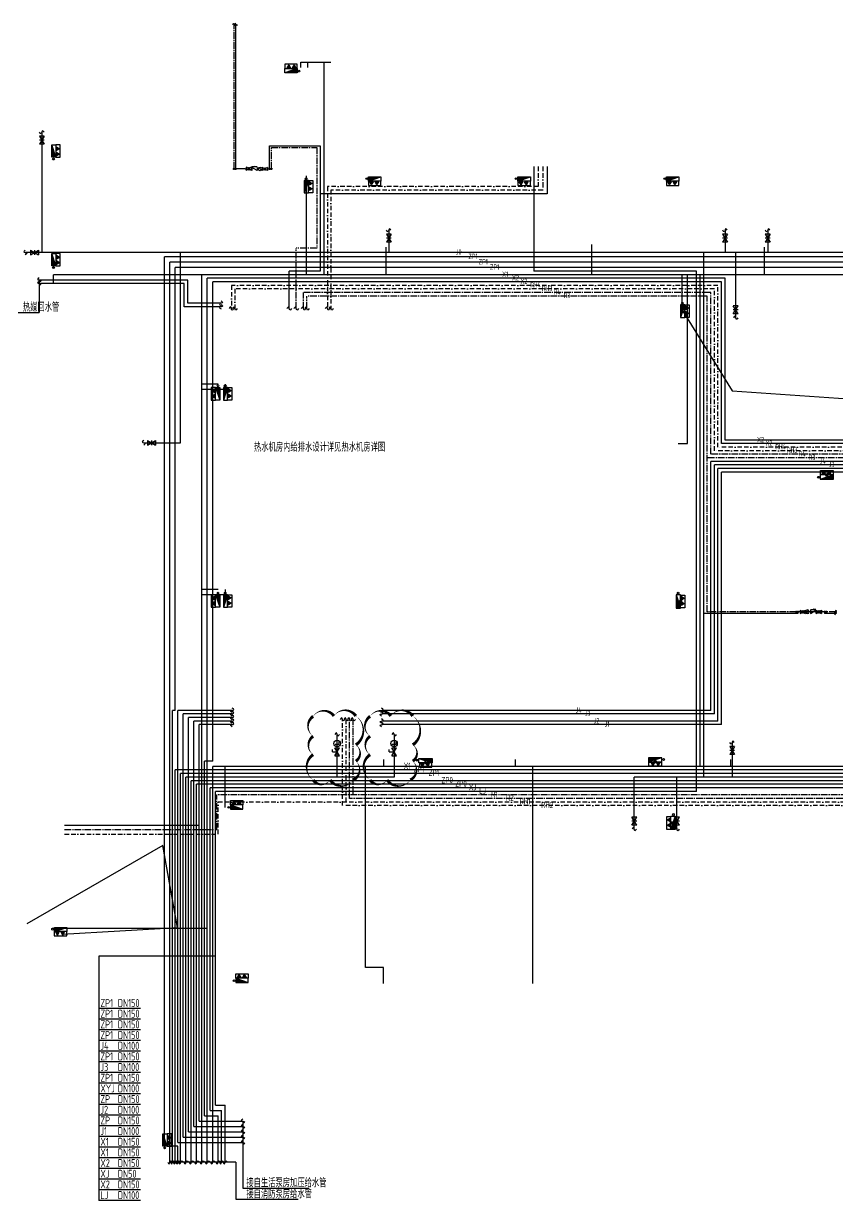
# Model space of a CAD drawing. Extents: x 2846332837 to 2848710837, y 2099491259 to 2101191259.
# Drawn here: x 2847389167 to 2847434919, y 2100067683 to 2100133858 of the extents above; entities that cross this region are included whole.
import ezdxf

# ---------------------------------------------------------------- set-up
doc = ezdxf.new("R2010")
doc.units = 0
doc.header["$LTSCALE"] = 500
doc.header["$MEASUREMENT"] = 0
for name, pattern in [('BORDER', [1.75, 0.5, -0.25, 0.5, -0.25, 0, -0.25]), ('CENTER2', [1.125, 0.75, -0.125, 0.125, -0.125]), ('CONTINOUS', [0])]:
    doc.linetypes.add(name, pattern=pattern)
doc.layers.get('0').update_dxf_attribs({"color": 9, "linetype": 'CONTINUOUS'})
doc.layers.get('DEFPOINTS').update_dxf_attribs({"color": 9, "linetype": 'CONTINUOUS'})
for name, color, linetype in [('W-FRPT-HYDT', 140, 'CONTINUOUS'), ('W-FRPT-HYDT-EQPM', 60, 'CONTINUOUS'), ('W-FRPT-HYDT-PIPE', 1, 'CONTINUOUS'), ('W-FRPT-SPRL-EQPM', 60, 'CONTINUOUS'), ('W-FRPT-SPRL-PIPE', 2, 'CONTINUOUS'), ('W-RAIN-NOTE', 60, 'CONTINUOUS'), ('W-WSUP-COOL-PIPE', 3, 'CONTINUOUS'), ('W-WSUP-DIMS', 41, 'CONTINUOUS'), ('W-WSUP-EQPM', 40, 'CONTINUOUS'), ('W-WSUP-HOT-PIPE', 6, 'CENTER2'), ('W-WSUP-HOTI-PIPE', 2, 'CONTINUOUS'), ('W-WSUP-HOTR-PIPE', 2, 'BORDER'), ('W-WSUP-NOTE', 40, 'CONTINUOUS')]:
    doc.layers.add(name, color=color, linetype=linetype)
doc.styles.add('TH-STYLE3', font='tssdeng.shx', dxfattribs={"width": 0.7, "bigfont": 'tssdchn.shx'})

# ---------------------------------------------------------------- blocks, each defined once
blk = doc.blocks.new('水流指示器')
for p, q in [((-29, 82), (-29, -78)), ((-29, -78), (67, -78))]:
    blk.add_line(p, q)
blk.add_circle((0, 0), 120)
blk = doc.blocks.new('遥控信号阀')
for p, q in [((0, 90), (0, -90)), ((0, 90), (300, -90)), ((0, -90), (300, 90)), ((150, 180), (150, 0)), ((150, 180), (246, 180)), ((300, 90), (300, -90))]:
    blk.add_line(p, q)
blk = doc.blocks.new('*U14')
at = {"layer": 'DEFPOINTS'}
blk.add_lwpolyline([(56982, -10422, 0, 120, -0.520567), (57933, -10422, 0, 120, -0.520567), (58622, -10422, 0, 120, -0.520567), (59369, -10422, 0, 120, -0.520567), (59382, -11199, 0, 120, -0.520567), (59382, -12020, 0, 120, -0.520567), (58298, -12022, 0, 120, -0.520567), (57688, -12022, 0, 120, -0.520567), (56982, -11929, 0, 120, -0.520567), (56982, -11059, 0, 120, -0.520567)], format="xyseb", close=True, dxfattribs=at)
at = {"layer": 'W-FRPT-SPRL-PIPE'}
blk.add_line((58182, -11322), (58232, -11322), dxfattribs=at)
at = {"layer": 'W-FRPT-HYDT-EQPM'}
for name, p in [('遥控信号阀', (57882, -11322)), ('水流指示器', (58352, -11322))]:
    blk.add_blockref(name, p, dxfattribs=at)
blk = doc.blocks.new('闸阀')
for p, q in [((0, 90), (0, -90)), ((0, 90), (300, -90)), ((0, -90), (300, 90)), ((150, 90), (150, -90)), ((300, 90), (300, -90))]:
    blk.add_line(p, q)
blk = doc.blocks.new('止回阀')
for p, q in [((0, 126), (300, 126)), ((0, 90), (0, -90)), ((0, -90), (300, 90)), ((300, 126), (150, 150)), ((300, 90), (300, -90))]:
    blk.add_line(p, q)
blk = doc.blocks.new('A$C04A8749A')
at = {"xscale": 0.001, "yscale": 0.001, "zscale": 0.001}
blk.add_blockref('止回阀', (-0.474, -0.077), dxfattribs=at)
blk = doc.blocks.new('REREW')
at = {"layer": 'W-WSUP-COOL-PIPE'}
blk.add_line((-1209629, 2954487), (-1209688, 2954487), dxfattribs=at)
at = {"layer": 'W-WSUP-EQPM'}
for q in [(-1210548, 2954561), (-1210480, 2954463)]:
    blk.add_line((-1210407, 2954419), q, dxfattribs=at)
blk.add_circle((-1210477, 2954490), 100, dxfattribs=at)
at = {"layer": 'W-WSUP-EQPM', "xscale": -1, "rotation": 180.0461306474348}
for p in [(-1210888, 2954491), (-1209988, 2954490)]:
    blk.add_blockref('闸阀', p, dxfattribs=at)
at = {"layer": 'W-WSUP-EQPM', "xscale": -1000, "yscale": 1000, "zscale": 1000, "rotation": 179.9538698431789}
blk.add_blockref('A$C04A8749A', (-1209835, 2954414), dxfattribs=at)
blk = doc.blocks.new('室内消火栓平面1')
blk.add_hatch(color=256).paths.add_polyline_path([(0, 240), (700, 0), (0, 0)])
for p, q in [((0, 240), (0, 0)), ((700, 240), (0, 240)), ((0, 240), (700, 0)), ((0, 0), (700, 0)), ((700, 0), (700, 240))]:
    blk.add_line(p, q)
blk = doc.blocks.new('y6y5')
at = {"layer": 'W-FRPT-HYDT', "linetype": 'CONTINOUS'}
h = blk.add_hatch(dxfattribs=at)
h.set_pattern_fill('ANSI31', color=256, scale=150, angle=89.68542, style=0)
h.set_pattern_definition([(224.6854154676, (-6344295281.336, -1561614377.398), (-13.185257763027, 13.330846849414), [])])
h.paths.add_polyline_path([(82037, 131854), (82111, 131854), (82111, 131922), (82037, 131922)])
h = blk.add_hatch(dxfattribs=at)
h.set_pattern_fill('ANSI31', color=256, scale=150, angle=89.68542, style=0)
h.set_pattern_definition([(134.6854154676, (-6344299508.704, -1562384306.763), (-13.330846849414, -13.185257763027), [])])
h.paths.add_polyline_path([(82411, 131854), (82337, 131854), (82337, 131922), (82411, 131922)])
for p, q in [((82074, 132003), (81974, 131830)), ((82174, 131830), (81974, 131830)), ((82074, 132003), (82174, 131830)), ((82374, 132003), (82274, 131830)), ((82274, 131830), (82474, 131830)), ((82374, 132003), (82474, 131830))]:
    blk.add_line(p, q, dxfattribs=at)
for points in [[(82549, 131796), (82549, 132036), (81849, 132036), (81849, 131796)], [(82037, 131854), (82111, 131854), (82111, 131922), (82037, 131922)], [(82411, 131854), (82337, 131854), (82337, 131922), (82411, 131922)]]:
    blk.add_lwpolyline(points, close=True, dxfattribs=at)
blk = doc.blocks.new('t45454')
at = {"layer": 'W-FRPT-HYDT'}
blk.add_hatch(color=256, dxfattribs=at).paths.add_polyline_path([(76339, 63855), (75589, 63615), (76339, 63615), (76339, 63615)])
for p, q in [((75589, 63855), (75589, 63615)), ((76339, 63855), (75589, 63855)), ((75589, 63615), (76339, 63855)), ((75589, 63615), (76339, 63615)), ((75914, 63905), (76014, 63905)), ((75964, 63805), (75964, 63905)), ((76339, 63615), (76339, 63855))]:
    blk.add_line(p, q, dxfattribs=at)
blk.add_circle((75964, 63805), 50, dxfattribs=at)

msp = doc.modelspace()

# ---------------------------------------------------------------- linework, layer by layer
for points in [[(2847426218.441119, 2100117686.758123), (2847428998.441099, 2100113202.277938), (2847438237.558028, 2100112575.875037)], [(2847391336.375566, 2100082654.046871), (2847397823.441057, 2100083036.703118), (2847396998.435932, 2100087636.758132), (2847389348.441052, 2100083236.766087)]]:
    msp.add_lwpolyline(points)
at = {"layer": 'W-FRPT-HYDT-EQPM'}
for centre in [(2847404648.441113, 2100131186.747597), (2847390848.420995, 2100126236.642792), (2847405048.441092, 2100125136.761621), (2847408458.208065, 2100125136.756594), (2847416858.208065, 2100125136.756544), (2847425208.207916, 2100125136.756478), (2847390848.372387, 2100120136.758103), (2847426198.441114, 2100118136.758125), (2847400098.441089, 2100113486.758109), (2847400498.441075, 2100113486.758107), (2847433848.438159, 2100108346.758185), (2847400098.441112, 2100101836.756612), (2847400498.441084, 2100101836.756612), (2847425958.207636, 2100101836.75653), (2847411293.543149, 2100092434.304484), (2847425148.378772, 2100092476.462411), (2847400698.431063, 2100089786.758154), (2847425698.378825, 2100089386.820419), (2847390798.398024, 2100082937.071547), (2847400998.436392, 2100080036.758198), (2847397098.435959, 2100070636.758133)]:
    msp.add_circle(centre, 50, dxfattribs=at)
at = {"layer": 'W-FRPT-HYDT-PIPE'}
msp.add_line((2847440098.441075, 2100119736.758143), (2847399198.435919, 2100119736.758147), dxfattribs=at)
for points in [[(2847404748.441112, 2100131386.758093), (2847404748.441112, 2100131686.758093), (2847405848.441112, 2100131686.758093), (2847406048.441112, 2100131686.758093), (2847406048.441111, 2100119736.758146)], [(2847405148.446301, 2100131386.758093), (2847405148.446301, 2100131686.758093), (2847406248.446301, 2100131686.758093), (2847406448.446301, 2100131686.758093)], [(2847405048.441089, 2100125286.758108), (2847405048.441088, 2100119736.758146)], [(2847409523.954931, 2100121276.758138), (2847409523.95493, 2100119736.758145)], [(2847421098.441104, 2100121436.758114), (2847421098.441104, 2100119736.758145)], [(2847430798.44109, 2100121276.758145), (2847430798.44109, 2100119736.758144)], [(2847390848.370617, 2100119236.758117), (2847390848.370618, 2100119736.758147)], [(2847399198.435918, 2100119736.758146), (2847390848.370618, 2100119736.758147)], [(2847399198.435915, 2100069836.758085), (2847399198.435919, 2100119736.758147)], [(2847399498.435915, 2100069836.758085), (2847399498.435918, 2100119536.758147)], [(2847428598.441104, 2100119536.758144), (2847399498.435918, 2100119536.758147)], [(2847399798.435915, 2100092386.758156), (2847399798.435917, 2100119336.758147)], [(2847428398.441104, 2100119336.758144), (2847399798.435917, 2100119336.758147)], [(2847426198.441113, 2100118136.758124), (2847426198.441113, 2100119736.758144)], [(2847426498.441112, 2100110236.758095), (2847426498.441113, 2100119736.758144)], [(2847427198.441101, 2100092086.758152), (2847427198.441104, 2100119736.758144)], [(2847428398.441104, 2100110236.758137), (2847428398.441104, 2100119336.758145)], [(2847428598.441103, 2100110436.758137), (2847428598.441104, 2100119536.758144)], [(2847400098.441084, 2100113586.758102), (2847399198.435918, 2100113586.758102)], [(2847400498.44107, 2100113586.758101), (2847400498.44107, 2100113286.7581), (2847399198.435918, 2100113286.7581)], [(2847425958.207616, 2100110236.758095), (2847426498.441111, 2100110236.758095)], [(2847448498.441086, 2100110236.758135), (2847428398.441103, 2100110236.758136)], [(2847448698.441085, 2100110436.758134), (2847428598.441102, 2100110436.758136)], [(2847400098.441083, 2100102036.758088), (2847399198.435916, 2100102036.758088)], [(2847400498.441086, 2100102036.758088), (2847400498.441084, 2100101736.758088), (2847399198.435917, 2100101736.758088)], [(2847399798.435917, 2100092386.758155), (2847399348.435913, 2100092386.758155)], [(2847399348.435914, 2100072436.900487), (2847399348.435914, 2100092386.758155)], [(2847399798.435915, 2100069836.758085), (2847399798.435917, 2100092086.758156)], [(2847459898.441084, 2100092086.758149), (2847399798.435917, 2100092086.758156)], [(2847400498.431007, 2100089786.758154), (2847400498.441085, 2100092086.758155)], [(2847409398.451038, 2100079886.759513), (2847409398.451038, 2100080786.759513), (2847408498.451037, 2100080786.759513), (2847408398.451037, 2100080786.759513), (2847408398.451038, 2100092086.758154)], [(2847409398.44109, 2100092476.462375), (2847409398.441089, 2100092086.758154)], [(2847416798.503416, 2100092476.462398), (2847416798.503415, 2100092086.758153)], [(2847417798.441139, 2100079886.759576), (2847417798.44114, 2100092086.758153)], [(2847428898.441098, 2100092476.928982), (2847428898.441097, 2100092086.758152)], [(2847390798.398025, 2100082986.758119), (2847399498.435915, 2100082986.758119)], [(2847400098.435915, 2100069836.758085), (2847400098.435915, 2100072436.900486)], [(2847400098.435915, 2100069836.758085), (2847400098.435915, 2100072286.902587)]]:
    msp.add_lwpolyline(points, dxfattribs=at)
at = {"layer": 'W-FRPT-HYDT-PIPE', "elevation": -1.405791}
msp.add_lwpolyline([(2847399348.435914, 2100072436.900486), (2847400098.435914, 2100072436.900486)], dxfattribs=at)
at = {"layer": 'W-FRPT-SPRL-EQPM'}
for points in [[(2847401075.974963, 2100133796.394702), (2847401022.653061, 2100133741.470413), (2847400975.610023, 2100133851.338757), (2847400917.576773, 2100133794.833343)], [(2847401175.389836, 2100133796.394703), (2847401122.067935, 2100133741.470413), (2847401075.024897, 2100133851.338757), (2847401016.991647, 2100133794.833343)], [(2847390321.51176, 2100127746.096946, 0), (2847390236.873822, 2100127833.278358), (2847390162.202333, 2100127658.884161), (2847390070.086063, 2100127748.575294, 0)], [(2847409821.511782, 2100122230.767628, 0), (2847409736.873843, 2100122317.94904), (2847409662.202354, 2100122143.554843), (2847409570.086084, 2100122233.245977, 0)], [(2847428721.511791, 2100122230.767615, 0), (2847428636.873853, 2100122317.949028), (2847428562.202364, 2100122143.554831), (2847428470.086094, 2100122233.245964, 0)], [(2847431121.511759, 2100122230.767591, 0), (2847431036.873821, 2100122317.949004), (2847430962.202332, 2100122143.554807), (2847430870.086062, 2100122233.245941, 0)], [(2847389266.211069, 2100121109.828817, 0), (2847389179.029656, 2100121025.190879), (2847389353.423853, 2100120950.51939), (2847389263.732719, 2100120858.40312, 0)], [(2847390044.64848, 2100119559.828822, 0), (2847389957.467068, 2100119475.190883), (2847390131.861265, 2100119400.519394), (2847390042.170131, 2100119308.403125, 0)], [(2847390044.64848, 2100119359.828822, 0), (2847389957.467068, 2100119275.190883), (2847390131.861265, 2100119200.519395), (2847390042.170131, 2100119108.403124, 0)], [(2847400270.747044, 2100118259.828794, 0), (2847400357.928456, 2100118175.190855), (2847400183.534258, 2100118100.519366), (2847400273.225392, 2100118008.403097, 0)], [(2847400270.747044, 2100118059.828794, 0), (2847400357.928455, 2100117975.190855), (2847400183.534258, 2100117900.519366), (2847400273.225392, 2100117808.403097, 0)], [(2847400971.506649, 2100117833.028152, 0), (2847400886.868711, 2100117745.84674, 0), (2847400812.197222, 2100117920.240937, 0), (2847400720.080953, 2100117830.549804, 0)], [(2847401171.506649, 2100117833.028152, 0), (2847401086.868711, 2100117745.84674, 0), (2847401012.197222, 2100117920.240937, 0), (2847400920.080953, 2100117830.549804, 0)], [(2847404221.480662, 2100117833.028152, 0), (2847404136.842724, 2100117745.84674, 0), (2847404062.171235, 2100117920.240937, 0), (2847403970.054965, 2100117830.549803, 0)], [(2847404621.480661, 2100117833.028152, 0), (2847404536.842723, 2100117745.846739, 0), (2847404462.171234, 2100117920.240937, 0), (2847404370.054964, 2100117830.549803, 0)], [(2847405021.496248, 2100117833.028151, 0), (2847404936.858309, 2100117745.846739, 0), (2847404862.18682, 2100117920.240936, 0), (2847404770.070551, 2100117830.549803, 0)], [(2847405221.496247, 2100117833.028152, 0), (2847405136.858309, 2100117745.846739, 0), (2847405062.18682, 2100117920.240936, 0), (2847404970.07055, 2100117830.549803, 0)], [(2847406371.511779, 2100117833.028151, 0), (2847406286.87384, 2100117745.846739, 0), (2847406212.202351, 2100117920.240936, 0), (2847406120.086082, 2100117830.549803, 0)], [(2847406571.516971, 2100117833.028151, 0), (2847406486.879033, 2100117745.846739, 0), (2847406412.207543, 2100117920.240936, 0), (2847406320.091274, 2100117830.549803, 0)], [(2847429321.511764, 2100117311.109566, 0), (2847429236.873826, 2100117223.928153), (2847429162.202336, 2100117398.322351), (2847429070.086067, 2100117308.631217, 0)], [(2847395925.792723, 2100110409.834597, 0), (2847395838.61131, 2100110325.196659), (2847396013.005507, 2100110250.52517), (2847395923.314373, 2100110158.4089, 0)], [(2847434817.077334, 2100100712.915715), (2847434764.768486, 2100100763.698477), (2847434869.405005, 2100100808.50137), (2847434815.590325, 2100100863.771132)], [(2847434817.077334, 2100100612.915715), (2847434764.768487, 2100100663.698478), (2847434869.405005, 2100100708.501371), (2847434815.590325, 2100100763.771133)], [(2847400896.130204, 2100095116.232934, 0), (2847400808.948792, 2100095200.870872), (2847400983.342988, 2100095275.542361), (2847400893.651855, 2100095367.658631, 0)], [(2847409294.797966, 2100095113.349997, 0), (2847409207.616553, 2100095197.987935), (2847409382.01075, 2100095272.659424), (2847409292.319617, 2100095364.775694, 0)], [(2847400896.130204, 2100094916.232934, 0), (2847400808.948791, 2100095000.870872), (2847400983.342988, 2100095075.542361), (2847400893.651855, 2100095167.658631, 0)], [(2847400896.130203, 2100094516.23293, 0), (2847400808.948791, 2100094600.870869), (2847400983.342988, 2100094675.542358), (2847400893.651855, 2100094767.658627, 0)], [(2847400896.130203, 2100094716.232932, 0), (2847400808.948791, 2100094800.87087), (2847400983.342988, 2100094875.542359), (2847400893.651855, 2100094967.658628, 0)], [(2847407221.598651, 2100094732.690697, 0), (2847407136.960712, 2100094645.509284), (2847407062.289224, 2100094819.903482), (2847406970.172954, 2100094730.212348, 0)], [(2847407421.59865, 2100094732.690697, 0), (2847407336.960711, 2100094645.509284), (2847407262.289222, 2100094819.903481), (2847407170.172954, 2100094730.212348, 0)], [(2847407621.59865, 2100094732.690697, 0), (2847407536.960711, 2100094645.509285), (2847407462.289223, 2100094819.903482), (2847407370.172954, 2100094730.212348, 0)], [(2847407821.59865, 2100094732.690697, 0), (2847407736.960711, 2100094645.509285), (2847407662.289223, 2100094819.903482), (2847407570.172954, 2100094730.212349, 0)], [(2847409294.797966, 2100094913.349996, 0), (2847409207.616553, 2100094997.987935), (2847409382.010751, 2100095072.659423), (2847409292.319617, 2100095164.775693, 0)], [(2847409294.797966, 2100094513.349997, 0), (2847409207.616553, 2100094597.987936), (2847409382.010751, 2100094672.659425), (2847409292.319617, 2100094764.775694, 0)], [(2847400896.130203, 2100094316.232932, 0), (2847400808.948791, 2100094400.870871), (2847400983.342988, 2100094475.54236), (2847400893.651855, 2100094567.658629, 0)], [(2847409294.797966, 2100094313.349996, 0), (2847409207.616553, 2100094397.987934), (2847409382.010751, 2100094472.659424), (2847409292.319617, 2100094564.775693, 0)], [(2847406921.511811, 2100093883.334426, 0), (2847406836.873873, 2100093796.153013, 0), (2847406762.202384, 2100093970.54721, 0), (2847406670.086115, 2100093880.856077, 0)], [(2847410121.511781, 2100093883.334424, 0), (2847410036.873842, 2100093796.153012, 0), (2847409962.202353, 2100093970.547209, 0), (2847409870.086084, 2100093880.856076, 0)], [(2847429121.511755, 2100093430.767616, 0), (2847429036.873816, 2100093517.949029), (2847428962.202328, 2100093343.554832), (2847428870.086058, 2100093433.245965, 0)], [(2847423621.511788, 2100088561.109551, 0), (2847423536.87385, 2100088473.928139), (2847423462.202361, 2100088648.322336), (2847423370.086091, 2100088558.631202, 0)], [(2847426021.511775, 2100088561.109571, 0), (2847425936.873837, 2100088473.928159), (2847425862.202348, 2100088648.322356), (2847425770.086078, 2100088558.631222, 0)], [(2847401494.701106, 2100072259.971157, -1.405791), (2847401407.519693, 2100072175.333219, -1.405791), (2847401581.91389, 2100072100.66173, -1.405791), (2847401492.222757, 2100072008.54546, -1.405791)], [(2847401494.701105, 2100071659.971158, -1.405791), (2847401407.519692, 2100071575.33322, -1.405791), (2847401581.91389, 2100071500.661731, -1.405791), (2847401492.222756, 2100071408.545461, -1.405791)], [(2847401494.701106, 2100071959.971158, -1.405791), (2847401407.519693, 2100071875.333219, -1.405791), (2847401581.91389, 2100071800.661731, -1.405791), (2847401492.222757, 2100071708.54546, -1.405791)], [(2847401494.701106, 2100071359.971158, -1.405791), (2847401407.519693, 2100071275.33322, -1.405791), (2847401581.91389, 2100071200.661731, -1.405791), (2847401492.222756, 2100071108.545461, -1.405791)], [(2847401494.701106, 2100071059.971158, -1.405791), (2847401407.519693, 2100070975.333219, -1.405791), (2847401581.91389, 2100070900.66173, -1.405791), (2847401492.222756, 2100070808.54546, -1.405791)], [(2847397275.365246, 2100069833.028113, 0), (2847397360.003184, 2100069745.8467), (2847397434.674672, 2100069920.240898), (2847397526.790943, 2100069830.549764, 0)], [(2847397425.365244, 2100069833.028114, 0), (2847397510.003183, 2100069745.846701), (2847397584.674672, 2100069920.240898), (2847397676.790942, 2100069830.549765, 0)], [(2847397575.365245, 2100069833.028113, 0), (2847397660.003184, 2100069745.8467), (2847397734.674673, 2100069920.240897), (2847397826.790943, 2100069830.549764, 0)], [(2847397725.365244, 2100069833.028113, 0), (2847397810.003182, 2100069745.846701), (2847397884.674671, 2100069920.240898), (2847397976.790941, 2100069830.549764, 0)], [(2847397875.365245, 2100069833.028114, 0), (2847397960.003184, 2100069745.846701), (2847398034.674673, 2100069920.240898), (2847398126.790943, 2100069830.549765, 0)], [(2847398175.365246, 2100069833.028113, 0), (2847398260.003184, 2100069745.846701), (2847398334.674673, 2100069920.240898), (2847398426.790943, 2100069830.549764, 0)], [(2847398475.365245, 2100069833.028113, 0), (2847398560.003184, 2100069745.846701), (2847398634.674673, 2100069920.240898), (2847398726.790943, 2100069830.549764, 0)], [(2847398775.365246, 2100069833.028113, 0), (2847398860.003184, 2100069745.846701), (2847398934.674673, 2100069920.240898), (2847399026.790943, 2100069830.549764, 0)], [(2847399075.365245, 2100069833.028113, 0), (2847399160.003183, 2100069745.8467), (2847399234.674673, 2100069920.240897), (2847399326.790942, 2100069830.549764, 0)], [(2847399375.365245, 2100069833.028113, 0), (2847399460.003184, 2100069745.846701), (2847399534.674673, 2100069920.240898), (2847399626.790942, 2100069830.549764, 0)], [(2847399675.365246, 2100069833.028113, 0), (2847399760.003184, 2100069745.846701), (2847399834.674673, 2100069920.240898), (2847399926.790943, 2100069830.549764, 0)], [(2847399975.365246, 2100069833.028113, 0), (2847400060.003184, 2100069745.8467), (2847400134.674673, 2100069920.240897), (2847400226.790943, 2100069830.549764, 0)], [(2847400175.365245, 2100069833.028113, 0), (2847400260.003184, 2100069745.846701), (2847400334.674673, 2100069920.240897), (2847400426.790943, 2100069830.549764, 0)], [(2847400375.365245, 2100069833.028113, 0), (2847400460.003183, 2100069745.8467), (2847400534.674672, 2100069920.240898), (2847400626.790942, 2100069830.549764, 0)]]:
    msp.add_spline(points, degree=3, dxfattribs=at)
at = {"layer": 'W-FRPT-SPRL-PIPE'}
for points in [[(2847397098.435915, 2100070736.758118), (2847397098.435917, 2100120736.758146)], [(2847439198.441074, 2100120736.758142), (2847397098.435917, 2100120736.758146)], [(2847397398.435915, 2100069836.758085), (2847397398.435918, 2100120436.758146)], [(2847439498.441074, 2100120436.758142), (2847397398.435918, 2100120436.758146)], [(2847397698.435918, 2100095236.758152), (2847397698.435919, 2100120136.758146)], [(2847439798.441074, 2100120136.758142), (2847397698.435919, 2100120136.758146)], [(2847398198.435918, 2100117936.758122), (2847398198.435919, 2100119236.758151)], [(2847398398.435919, 2100118136.758123), (2847398398.435919, 2100119436.758151)], [(2847397548.435914, 2100069836.758085), (2847397548.435916, 2100095236.758152)], [(2847397698.435917, 2100095236.758152), (2847397548.435916, 2100095236.758152)], [(2847406798.44114, 2100091486.758154), (2847406798.44114, 2100093887.0644)], [(2847409998.441109, 2100093887.064399), (2847409998.44111, 2100091486.758153)], [(2847397698.435916, 2100069836.758085), (2847397698.435918, 2100091886.758155)], [(2847460098.441083, 2100091886.758147), (2847397698.435918, 2100091886.758155)], [(2847397998.435915, 2100069836.758085), (2847397998.435916, 2100091686.758155)], [(2847460298.441082, 2100091686.758147), (2847397998.435916, 2100091686.758154)], [(2847398298.435915, 2100069836.758085), (2847398298.435918, 2100091486.758154)], [(2847409998.441109, 2100091486.758153), (2847398298.435918, 2100091486.758154)], [(2847398598.435915, 2100069836.758084), (2847398598.435916, 2100091286.758154)], [(2847460498.441083, 2100091286.758147), (2847398598.435917, 2100091286.758154)], [(2847398898.435916, 2100069836.758085), (2847398898.435917, 2100091086.758153)], [(2847460698.441083, 2100091086.758147), (2847398898.435917, 2100091086.758153)], [(2847397848.435913, 2100070736.759579), (2847397098.435915, 2100070736.759573)], [(2847397848.435914, 2100069836.758085), (2847397848.435914, 2100070736.759579)]]:
    msp.add_lwpolyline(points, dxfattribs=at)
at = {"layer": 'W-WSUP-COOL-PIPE'}
msp.add_line((2847426998.441103, 2100119936.758143), (2847417848.40548, 2100119936.758144), dxfattribs=at)
for points in [[(2847401098.440461, 2100125686.758049), (2847401098.440461, 2100133796.46744)], [(2847390198.44109, 2100127742.366975), (2847390198.441088, 2100120986.758146)], [(2847402998.440525, 2100126986.757661), (2847405848.435919, 2100126986.757662)], [(2847402998.440526, 2100125686.758003), (2847402998.440525, 2100126986.757661)], [(2847405848.43592, 2100126986.757661), (2847405848.435918, 2100119936.758146)], [(2847417848.405484, 2100125811.759922), (2847417848.40548, 2100119936.758144)], [(2847418598.560984, 2100125811.759921), (2847418598.560983, 2100124886.749648), (2847418598.560983, 2100124286.749649)], [(2847401619.32465, 2100125686.758057), (2847401135.940461, 2100125686.758049)], [(2847402877.647807, 2100125686.758049), (2847402960.940526, 2100125686.758049)], [(2847418598.560983, 2100124286.749649), (2847405848.435919, 2100124286.74965)], [(2847409698.441111, 2100122227.037655), (2847409698.44111, 2100120986.758144)], [(2847428598.44112, 2100122227.037642), (2847428598.441119, 2100120986.758142)], [(2847430998.441088, 2100122227.037618), (2847430998.441088, 2100120986.758142)], [(2847438898.441071, 2100120986.758141), (2847389269.941033, 2100120986.758145)], [(2847397998.435918, 2100110286.763926), (2847397998.435918, 2100120986.758145)], [(2847427398.441101, 2100091486.758144), (2847427398.441104, 2100120986.758142)], [(2847429198.441092, 2100117314.839544), (2847429198.441092, 2100120986.758142)], [(2847405848.435918, 2100119936.758146), (2847404098.409989, 2100119936.758146)], [(2847404098.409989, 2100117836.75813), (2847404098.409989, 2100119936.758146)], [(2847426998.4411, 2100090686.75815), (2847426998.441103, 2100119936.758143)], [(2847395929.522696, 2100110286.763926), (2847397998.435917, 2100110286.763926)], [(2847427798.441102, 2100095236.75815), (2847427798.441103, 2100109236.758135)], [(2847447498.441086, 2100109236.758133), (2847427798.441103, 2100109236.758135)], [(2847427998.441102, 2100095036.75815), (2847427998.441103, 2100109036.758134)], [(2847447298.441086, 2100109036.758132), (2847427998.441104, 2100109036.758134)], [(2847428198.441102, 2100094636.758158), (2847428198.441103, 2100108836.758134)], [(2847447098.441086, 2100108836.758132), (2847428198.441103, 2100108836.758134)], [(2847428398.441102, 2100094436.758152), (2847428398.441104, 2100108636.758133)], [(2847446898.441086, 2100108636.758132), (2847428398.441104, 2100108636.758133)], [(2847432698.4425, 2100100686.758117), (2847427398.441102, 2100100686.758117)], [(2847432660.942502, 2100100786.758117), (2847432635.942502, 2100100786.758117)], [(2847432698.442501, 2100100786.758033), (2847432698.442501, 2100100686.758117)], [(2847434160.942567, 2100100786.758116), (2847432735.942502, 2100100786.758116)], [(2847432819.235222, 2100100786.758038), (2847432735.942502, 2100100786.758035)], [(2847434198.442566, 2100100786.758112), (2847434198.442567, 2100100686.758116)], [(2847434819.315314, 2100100686.758116), (2847434198.442566, 2100100686.758116)], [(2847397848.435915, 2100070936.900487), (2847397848.435916, 2100095236.758152)], [(2847400898.441084, 2100095236.758151), (2847397848.435916, 2100095236.758152)], [(2847400898.441085, 2100095236.758152), (2847397848.435916, 2100095236.758152)], [(2847398148.435915, 2100071236.900487), (2847398148.435916, 2100095036.758152)], [(2847400898.441084, 2100095036.758151), (2847398148.435915, 2100095036.758152)], [(2847398448.435914, 2100071536.900487), (2847398448.435915, 2100094836.758149)], [(2847400898.441085, 2100094836.758149), (2847398448.435915, 2100094836.758149)], [(2847427998.441102, 2100095036.758149), (2847409298.441099, 2100095036.758155)], [(2847427798.441101, 2100095236.75815), (2847409298.4411, 2100095236.758156)], [(2847398748.435915, 2100071836.900487), (2847398748.435915, 2100094636.758147)], [(2847400898.441085, 2100094636.758147), (2847398748.435915, 2100094636.758147)], [(2847400898.441084, 2100094436.758149), (2847399048.435915, 2100094436.75815)], [(2847399048.435915, 2100072136.900487), (2847399048.435916, 2100094436.758149)], [(2847428198.441102, 2100094636.758158), (2847409298.441099, 2100094636.758155)], [(2847428398.441103, 2100094436.758152), (2847409298.441099, 2100094436.758154)], [(2847428998.441084, 2100093427.037643), (2847428998.441083, 2100091486.758151)], [(2847423498.441116, 2100088564.839529), (2847423498.441116, 2100091486.758151)], [(2847456898.441099, 2100091486.758148), (2847423498.441116, 2100091486.758143)], [(2847425898.441103, 2100088564.839549), (2847425898.441103, 2100091486.758171)], [(2847399648.435914, 2100072736.900486), (2847399648.435915, 2100090886.758153)], [(2847460898.441083, 2100090886.758147), (2847399648.435915, 2100090886.758153)], [(2847399948.435918, 2100073036.900485), (2847399948.435919, 2100090686.758153)], [(2847426998.4411, 2100090686.75815), (2847399948.435919, 2100090686.758153)], [(2847391473.446237, 2100088786.845934), (2847399048.435915, 2100088786.845933)], [(2847400498.435915, 2100069836.758085), (2847400498.435915, 2100073036.900485)], [(2847400298.435915, 2100069836.758085), (2847400298.435916, 2100072736.900486)]]:
    msp.add_lwpolyline(points, dxfattribs=at)
at = {"layer": 'W-WSUP-COOL-PIPE', "elevation": -1.405791}
for points in [[(2847399948.435917, 2100073036.900485), (2847400498.435915, 2100073036.900485)], [(2847399648.435914, 2100072736.900486), (2847400298.435915, 2100072736.900486)], [(2847398448.435913, 2100071536.900487), (2847401498.431078, 2100071536.900487)], [(2847398748.435914, 2100071836.900487), (2847401498.431078, 2100071836.900487)], [(2847399048.435914, 2100072136.900487), (2847401498.431078, 2100072136.900487)], [(2847397848.435915, 2100070936.900487), (2847401498.431078, 2100070936.900487)], [(2847398148.435914, 2100071236.900488), (2847401498.431078, 2100071236.900487)]]:
    msp.add_lwpolyline(points, dxfattribs=at)
at = {"layer": 'W-WSUP-DIMS'}
for p, q in [((2847395740.547813, 2100078483.177336), (2847393397.465079, 2100078483.177336)), ((2847395740.547812, 2100077883.177336), (2847393397.465079, 2100077883.177336)), ((2847395740.547812, 2100077283.177336), (2847393397.491505, 2100077283.177336)), ((2847395740.547813, 2100076683.177336), (2847393397.517931, 2100076683.177336)), ((2847395740.547813, 2100076083.177336), (2847393397.462864, 2100076083.177336)), ((2847395740.547812, 2100075483.177336), (2847393397.43888, 2100075483.177336)), ((2847395740.547812, 2100074883.177336), (2847393397.465079, 2100074883.177336)), ((2847395740.547812, 2100074283.177336), (2847393397.462864, 2100074283.177336)), ((2847395740.547812, 2100073683.177336), (2847393397.43888, 2100073683.177336)), ((2847395740.547812, 2100073083.177336), (2847393397.465078, 2100073083.177336)), ((2847395740.547812, 2100072483.177336), (2847393397.441094, 2100072483.177336)), ((2847395740.547812, 2100071883.177336), (2847393397.467294, 2100071883.177336)), ((2847395740.547812, 2100071283.177336), (2847393397.465078, 2100071283.177336)), ((2847395740.547812, 2100070683.177336), (2847393397.441094, 2100070683.177336)), ((2847395740.547812, 2100070083.177336), (2847393397.467293, 2100070083.177336)), ((2847395740.547812, 2100069483.177337), (2847393397.465078, 2100069483.177336)), ((2847395740.547811, 2100068883.177336), (2847393397.441094, 2100068883.177337)), ((2847395740.547811, 2100068283.177336), (2847393397.467293, 2100068283.177337)), ((2847395740.547812, 2100067683.177336), (2847393397.465078, 2100067683.177337))]:
    msp.add_line(p, q, dxfattribs=at)
for points in [[(2847399948.435918, 2100081426.175844), (2847393397.465081, 2100081426.175845), (2847393397.465078, 2100067683.177337)], [(2847401098.441083, 2100069836.758084), (2847397398.435915, 2100069836.758085)], [(2847401098.441083, 2100069836.758085), (2847401098.441082, 2100068008.947304), (2847401098.441082, 2100067753.569564)]]:
    msp.add_lwpolyline(points, dxfattribs=at)
at = {"layer": 'W-WSUP-DIMS', "elevation": -1.405791}
for points in [[(2847401498.431077, 2100072136.900487), (2847401498.431076, 2100068752.001283), (2847401498.431075, 2100068376.06582)], [(2847401498.431075, 2100068376.06582), (2847405227.308344, 2100068376.06582)], [(2847401098.441082, 2100067753.569563), (2847404597.308344, 2100067753.569563)]]:
    msp.add_lwpolyline(points, dxfattribs=at)
at = {"layer": 'W-WSUP-EQPM'}
for centre in [(2847400998.440461, 2100125686.758049), (2847401098.440461, 2100125686.758049), (2847402998.440526, 2100125686.758048), (2847403098.440526, 2100125686.758048), (2847432598.442502, 2100100786.758028), (2847432698.442502, 2100100786.758033), (2847434198.442567, 2100100786.758113), (2847434298.442567, 2100100786.758117)]:
    msp.add_circle(centre, 37.5, dxfattribs=at)
at = {"layer": 'W-WSUP-HOT-PIPE', "color": 6}
msp.add_line((2847461098.441082, 2100090286.758147), (2847407498.44114, 2100090286.758152), dxfattribs=at)
for points in [[(2847400998.440461, 2100125686.758006), (2847400998.440462, 2100133798.744498)], [(2847403098.440526, 2100125686.758048), (2847403098.440525, 2100126886.757661)], [(2847403098.440525, 2100126886.757661), (2847405648.435922, 2100126886.757661)], [(2847405648.435922, 2100126886.757661), (2847405648.435921, 2100121236.758142)], [(2847404498.40999, 2100117836.758122), (2847404498.40999, 2100121236.758142)], [(2847405648.435921, 2100121236.758142), (2847404498.40999, 2100121236.758142)], [(2847404898.425576, 2100117836.758126), (2847404898.425576, 2100118736.758147)], [(2847427798.441104, 2100118736.758145), (2847404898.425576, 2100118736.758147)], [(2847405098.425575, 2100117836.758125), (2847405098.425576, 2100118536.758147)], [(2847427598.441104, 2100118536.758145), (2847405098.425575, 2100118536.758147)], [(2847427598.441102, 2100100786.758121), (2847427598.441104, 2100118536.758145)], [(2847427798.441103, 2100109636.758135), (2847427798.441104, 2100118736.758145)], [(2847447698.441086, 2100109436.758134), (2847427598.441103, 2100109436.758136)], [(2847447898.441085, 2100109636.758134), (2847427798.441103, 2100109636.758135)], [(2847432598.442502, 2100100786.758028), (2847427598.441103, 2100100786.758129)], [(2847434819.315313, 2100100786.758116), (2847434298.442567, 2100100786.758116)], [(2847407498.44114, 2100090286.758153), (2847407498.44114, 2100094736.758155)], [(2847407698.44114, 2100090486.758153), (2847407698.44114, 2100094736.758155)], [(2847447298.441084, 2100090486.758148), (2847400023.435918, 2100090486.758152)], [(2847400023.435918, 2100088536.845933), (2847400023.435918, 2100090486.758152)], [(2847391473.446237, 2100088536.845934), (2847400023.435918, 2100088536.845933)]]:
    msp.add_lwpolyline(points, dxfattribs=at)
at = {"layer": 'W-WSUP-HOTI-PIPE'}
for points in [[(2847398398.435919, 2100119436.758151), (2847390048.378452, 2100119436.758151)], [(2847398198.435918, 2100119236.758151), (2847390048.378452, 2100119236.758152)], [(2847400267.017071, 2100117936.758122), (2847398198.435918, 2100117936.758122)], [(2847400267.017073, 2100118136.758123), (2847398398.435919, 2100118136.758123)]]:
    msp.add_lwpolyline(points, dxfattribs=at)
at = {"layer": 'W-WSUP-HOTR-PIPE'}
for points in [[(2847418098.405484, 2100125811.759922), (2847418098.405483, 2100124886.749649), (2847418098.405483, 2100124686.749649)], [(2847418348.405484, 2100125811.759922), (2847418348.405483, 2100124886.749649), (2847418348.405483, 2100124486.749649)], [(2847406248.441108, 2100124686.74965), (2847406248.441107, 2100117836.758123)], [(2847418098.405484, 2100124686.749649), (2847406248.441108, 2100124686.74965)], [(2847406448.4463, 2100124486.74965), (2847406448.4463, 2100117836.758122)], [(2847418348.405483, 2100124486.749649), (2847406448.446301, 2100124486.74965)], [(2847400848.435977, 2100119136.758147), (2847400848.435977, 2100117836.758126)], [(2847428198.441104, 2100119136.758145), (2847400848.435977, 2100119136.758147)], [(2847401048.435978, 2100118936.758148), (2847401048.435977, 2100117836.758126)], [(2847427998.441104, 2100118936.758145), (2847401048.435977, 2100118936.758147)], [(2847427998.441103, 2100109836.758137), (2847427998.441104, 2100118936.758145)], [(2847428198.441103, 2100110036.758137), (2847428198.441104, 2100119136.758145)], [(2847448298.441085, 2100110036.758135), (2847428198.441102, 2100110036.758137)], [(2847448098.441085, 2100109836.758135), (2847427998.441103, 2100109836.758137)], [(2847407098.44114, 2100089886.758154), (2847407098.44114, 2100094736.758154)], [(2847407298.44114, 2100090086.758153), (2847407298.44114, 2100094736.758155)], [(2847447098.441084, 2100090086.758148), (2847400098.435919, 2100090086.758153)], [(2847400098.435919, 2100088286.845933), (2847400098.435919, 2100090086.758153)], [(2847461298.441083, 2100089886.758147), (2847407098.44114, 2100089886.758153)], [(2847391473.446235, 2100088286.845934), (2847400098.435919, 2100088286.845933)]]:
    msp.add_lwpolyline(points, dxfattribs=at)
at = {"layer": 'W-WSUP-NOTE'}
for points in [[(2847390048.378453, 2100119436.758151), (2847390048.378452, 2100117611.241956)], [(2847385423.911807, 2100117611.241956), (2847390048.378452, 2100117611.241956)]]:
    msp.add_lwpolyline(points, dxfattribs=at)

# ---------------------------------------------------------------- block references
at = {"layer": 'W-FRPT-HYDT', "xscale": -1}
for p, rotation in [((2847404548.441111, 2100131086.747597), 359.9999997450957), ((2847390748.420996, 2100126336.642793), 269.9999997001033), ((2847408558.208066, 2100125236.756595), 179.9999999773551), ((2847416958.208066, 2100125236.756545), 179.9999999773551), ((2847425308.207918, 2100125236.756479), 179.9999999773551), ((2847390748.372387, 2100120236.758104), 269.9999997001033), ((2847400198.441086, 2100113386.758105), 89.9999987950959), ((2847400198.441109, 2100101736.756609), 89.9999987950959), ((2847390898.398027, 2100083037.071545), 179.9999987950959), ((2847396998.435962, 2100070736.758137), 269.9999984859463)]:
    msp.add_blockref('室内消火栓平面1', p, dxfattribs=dict(at, rotation=rotation))
at = {"layer": 'W-FRPT-HYDT'}
for p, rotation in [((2847404948.441092, 2100125036.76162), 270.0000003694769), ((2847426098.441116, 2100118036.758122), 270.0000004686031), ((2847400398.441076, 2100113386.758104), 270.0000007796601), ((2847400398.441086, 2100101736.756609), 270.0000007796601), ((2847400798.431063, 2100089686.758153), 359.9999989968287), ((2847401098.43639, 2100079936.758196), 359.9999986337427)]:
    msp.add_blockref('室内消火栓平面1', p, dxfattribs=dict(at, rotation=rotation))
at = {"layer": 'W-FRPT-SPRL-EQPM', "xscale": 1.5, "yscale": 1.5, "zscale": 1.5, "rotation": 89.99999995832681}
for p in [(2847389814.874564, 2100005851.156518), (2847393014.874534, 2100005851.156518)]:
    msp.add_blockref('*U14', p, dxfattribs=at)
at = {"layer": 'W-FRPT-SPRL-PIPE', "rotation": 179.9999996728358}
msp.add_blockref('REREW', (2846191989.898022, 2103080173.754001), dxfattribs=at)
at = {"layer": 'W-FRPT-SPRL-PIPE', "xscale": -1, "rotation": 180.0000027080631}
msp.add_blockref('REREW', (2848643706.862234, 2103055273.804309), dxfattribs=at)
at = {"layer": 'W-RAIN-NOTE'}
for name, p, rotation in [('y6y5', (2847321999.835682, 2099999531.117893), 359.9999998125336), ('y6y5', (2847259192.791356, 2100208885.248325), 269.9999997675412), ('y6y5', (2847491106.812963, 2100256792.386633), 180.000000044793), ('y6y5', (2847499506.812963, 2100256792.386583), 180.000000044793), ('y6y5', (2847507856.812814, 2100256792.386517), 180.000000044793), ('y6y5', (2847259192.742748, 2100202785.363636), 269.9999997675412), ('y6y5', (2847531754.069422, 2100030838.150496), 89.99999886253379), ('t45454', (2847358379.065338, 2100044607.850771), 0.0178376553427156), ('y6y5', (2847531754.069445, 2100019188.148999), 89.99999886253379), ('t45454', (2847362219.300223, 2100177306.12935), 270.0178376553426), ('y6y5', (2847493885.090756, 2100224141.273167), 180.0356782159089), ('t45454', (2847500657.425651, 2100156168.364499), 179.9821609449034), ('y6y5', (2847557302.386329, 2100006631.309759), 89.96432236231374), ('y6y5', (2847473447.005637, 2100214592.69988), 179.9999988625338), ('y6y5', (2847265442.808072, 2100153285.366457), 269.9999985533841)]:
    msp.add_blockref(name, p, dxfattribs=dict(at, rotation=rotation))
at = {"layer": 'W-RAIN-NOTE', "xscale": -1}
for name, p, rotation in [('y6y5', (2847273392.811553, 2100042488.155928), 270.000000302039), ('y6y5', (2847294542.81172, 2100035488.152203), 270.0000004011652), ('y6y5', (2847268842.812129, 2100030838.151471), 270.0000007122222), ('y6y5', (2847516521.981978, 2099976691.243724), 359.9999991270262), ('y6y5', (2847268842.812139, 2100019188.149976), 270.0000007122222), ('y6y5', (2847294302.693175, 2100019163.212709), 269.9999991270263), ('t45454', (2847335784.495568, 2100156126.205738), 180.0178396875926), ('y6y5', (2847342556.82971, 2100224183.430182), 179.964322416587), ('y6y5', (2847483347.033602, 2099958131.126637), 359.9999989293907), ('t45454', (2847489484.26922, 2100164816.487915), 89.9464838339974), ('y6y5', (2847483647.038096, 2099948381.126157), 359.9999985663047)]:
    msp.add_blockref(name, p, dxfattribs=dict(at, rotation=rotation))
at = {"layer": 'W-WSUP-EQPM', "zscale": 1.5}
for p, xscale, yscale, rotation in [((2847390198.441089, 2100127529.688579), 1.5, 1.5, 269.9999999944683), ((2847409698.441111, 2100122014.359261), 1.5, 1.5, 269.9999999944683), ((2847428598.44112, 2100122014.359248), 1.5, 1.5, 269.9999999944683), ((2847430998.441088, 2100122014.359225), 1.5, 1.5, 269.9999999944683), ((2847389563.365359, 2100120986.758146), 1.5, 1.5, 359.9999999944683), ((2847429198.441092, 2100117527.517933), -1.5, 1.499999999999999, 270.0000000805613), ((2847396142.201089, 2100110286.763926), 1.5, 1.5, 359.9999999944683), ((2847428998.441083, 2100093214.359249), 1.5, 1.5, 269.9999999944683), ((2847423498.441117, 2100088777.517918), -1.5, 1.499999999999999, 270.0000000805613), ((2847425898.441104, 2100088777.517938), -1.5, 1.499999999999999, 270.0000000805613)]:
    msp.add_blockref('闸阀', p, dxfattribs=dict(at, xscale=xscale, yscale=yscale, rotation=rotation))

# ---------------------------------------------------------------- texts
at = {"layer": 'W-WSUP-DIMS', "style": 'TH-STYLE3', "width": 0.7}
for s, height, rotation, p in [('J0', 300, 0.0000006988, (2847413473.858472, 2100120866.104877)), ('ZP1', 300, 0.0000006988, (2847414174.851047, 2100120616.104879)), ('ZP1', 300, 0.0000006988, (2847414752.820372, 2100120316.104878)), ('ZP1', 300, 0.0000006988, (2847415389.149126, 2100120016.104879)), ('X1', 300, 0.0000006988, (2847416070.46685, 2100119616.104879)), ('X2', 300, 0.0000006988, (2847416626.672971, 2100119416.104879)), ('X2', 300, 0.0000006988, (2847417100.26045, 2100119216.104879)), ('RH4', 300, 0.0000006988, (2847417652.189741, 2100119016.10488)), ('RH3', 300, 0.0000006988, (2847418310.760875, 2100118816.104879)), ('R4', 300, 0.0000006988, (2847418974.459916, 2100118616.10488)), ('R3', 300, 0.0000006988, (2847419525.985124, 2100118416.104879)), ('X2', 300, 0.0000006988, (2847430403.299379, 2100110316.104868)), ('热水机房内给排水设计详见热水机房详图', 450, 0.0000031202, (2847402121.990229, 2100109794.899863)), ('X2', 300, 0.0000006988, (2847430876.886859, 2100110116.104869)), ('RH4', 300, 0.0000006988, (2847431428.81615, 2100109916.104869)), ('RH3', 300, 0.0000006988, (2847432087.387284, 2100109716.104869)), ('R4', 300, 0.0000006988, (2847432751.086324, 2100109516.104869)), ('R3', 300, 0.0000006988, (2847433302.611533, 2100109316.104868)), ('J4', 300, 0.0000006988, (2847433933.541806, 2100109116.104868)), ('J3', 300, 0.0000006988, (2847434431.483853, 2100108916.104868)), ('J4', 300, 0.0000006988, (2847420209.277965, 2100095116.104886)), ('J3', 300, 0.0000006988, (2847420707.220012, 2100094916.104886)), ('J2', 300, 0.0000006988, (2847421223.386271, 2100094509.434791)), ('J1', 300, 0.0000006988, (2847421837.840967, 2100094309.434791)), ('X1', 350, 0.0000031202, (2847410538.703475, 2100091946.232713)), ('ZP1', 350, 0.0000031202, (2847411084.015327, 2100091746.232712)), ('ZP1', 350, 0.0000031202, (2847411933.172641, 2100091546.232712)), ('ZP0', 350, 0.0000031202, (2847412654.878307, 2100091146.232711)), ('ZP0', 350, 0.0000031202, (2847413431.066186, 2100090946.232711)), ('XJ', 350, 0.0000031202, (2847414198.132886, 2100090746.232711)), ('LJ', 350, 0.0000031202, (2847414781.980191, 2100090546.23271)), ('R1', 350, 0.0000031202, (2847415449.479117, 2100090346.232711)), ('R2', 350, 0.0000031202, (2847416290.708963, 2100090146.232711)), ('RH1', 350, 0.0000031202, (2847417051.59285, 2100089946.23271)), ('RH2', 350, 0.0000031202, (2847418265.046396, 2100089746.23271)), ('ZP1', 450, 0.0000031202, (2847393488.337986, 2100078558.177336)), ('DN150', 450, 0.0000031202, (2847394468.037845, 2100078558.177336)), ('ZP1', 450, 0.0000031202, (2847393488.340202, 2100077958.177336)), ('DN150', 450, 0.0000031202, (2847394468.04006, 2100077958.177336)), ('ZP1', 450, 0.0000031202, (2847393488.371337, 2100077358.177336)), ('DN150', 450, 0.0000031202, (2847394468.071195, 2100077358.177336)), ('ZP1', 450, 0.0000031202, (2847393488.369096, 2100076758.177336)), ('DN150', 450, 0.0000031202, (2847394468.068954, 2100076758.177336)), ('J4', 450, 0.0000031202, (2847393488.337986, 2100076158.177336)), ('DN100', 450, 0.0000031202, (2847394468.037845, 2100076158.177336)), ('ZP1', 450, 0.0000031202, (2847393488.318484, 2100075558.177336)), ('DN150', 450, 0.0000031202, (2847394468.018343, 2100075558.177336)), ('J3', 450, 0.0000031202, (2847393488.316243, 2100074958.177336)), ('DN100', 450, 0.0000031202, (2847394468.016102, 2100074958.177336)), ('XYJ', 450, 0.0000031202, (2847393488.318484, 2100073758.177336)), ('ZP1', 450, 0.0000031202, (2847393488.337986, 2100074358.177336)), ('DN100', 450, 0.0000031202, (2847394468.018342, 2100073758.177336)), ('DN150', 450, 0.0000031202, (2847394468.037844, 2100074358.177336)), ('ZP', 450, 0.0000031202, (2847393488.316244, 2100073158.177336)), ('DN150', 450, 0.0000031202, (2847394468.016101, 2100073158.177336)), ('J2', 450, 0.0000031202, (2847393488.320699, 2100072558.177336)), ('DN100', 450, 0.0000031202, (2847394468.020557, 2100072558.177336)), ('ZP', 450, 0.0000031202, (2847393488.318458, 2100071958.177336)), ('DN150', 450, 0.0000031202, (2847394468.018316, 2100071958.177336)), ('J1', 450, 0.0000031202, (2847393488.340201, 2100071358.177336)), ('DN100', 450, 0.0000031202, (2847394468.040059, 2100071358.177336)), ('X1', 450, 0.0000031202, (2847393488.320699, 2100070758.177336)), ('DN150', 450, 0.0000031202, (2847394468.020557, 2100070758.177336)), ('X1', 450, 0.0000031202, (2847393488.318458, 2100070158.177336)), ('DN150', 450, 0.0000031202, (2847394468.018316, 2100070158.177336)), ('X2', 450, 0.0000031202, (2847393488.316243, 2100069558.177337)), ('DN150', 450, 0.0000031202, (2847394468.016101, 2100069558.177336)), ('XJ', 450, 0.0000031202, (2847393488.320699, 2100068958.177336)), ('DN50', 450, 0.0000031202, (2847394468.020556, 2100068958.177336)), ('接自生活泵房加压给水管', 450, 0.0000031202, (2847401691.988526, 2100068432.602884, -1.405791)), ('X2', 450, 0.0000031202, (2847393488.318458, 2100068358.177337)), ('DN150', 450, 0.0000031202, (2847394468.018315, 2100068358.177336)), ('接自消防泵房给水管', 450, 0.0000031202, (2847401691.988526, 2100067810.106626, -1.405791)), ('LJ', 450, 0.0000031202, (2847393488.3402, 2100067758.177336)), ('DN100', 450, 0.0000031202, (2847394468.040058, 2100067758.177336))]:
    msp.add_text(s, height=height, rotation=rotation, dxfattribs=at).set_placement(p)
at = {"layer": 'W-WSUP-NOTE', "style": 'TH-STYLE3', "width": 0.7}
msp.add_text('接自锅炉房热媒管、热媒回水管', height=450, rotation=0.0000031202, dxfattribs=at).set_placement((2847385442.891222, 2100117667.77902))

doc.saveas('drawing.dxf')
